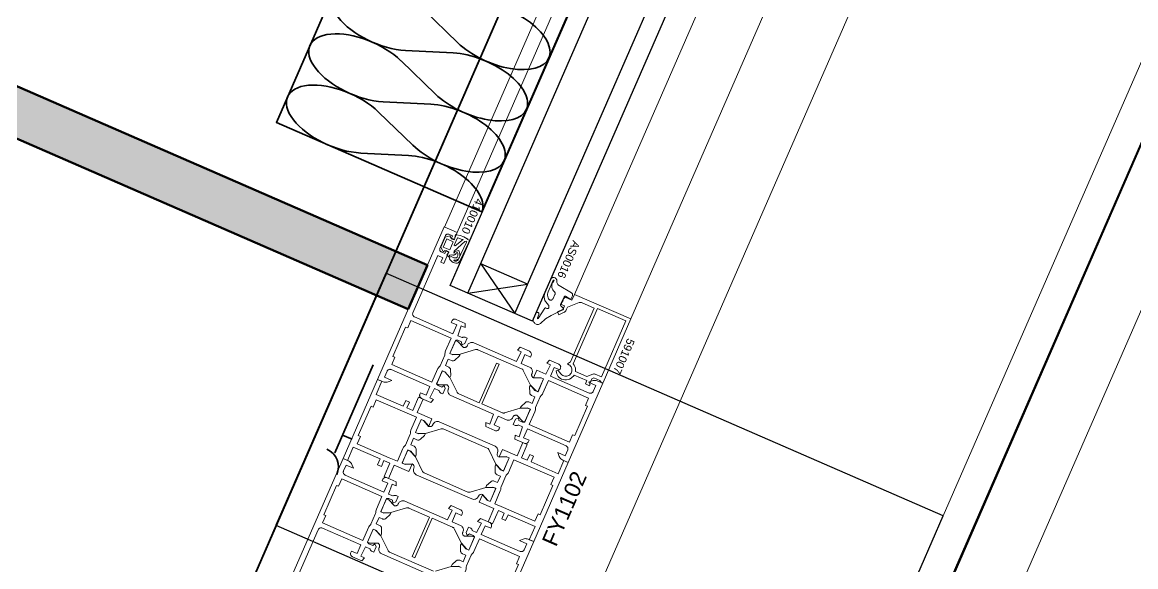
# Model space of a CAD drawing. Header units: millimetres. Extents: x -37281 to 954596, y -59787 to 956680.
# Drawn here: x 871875.7 to 872223.6, y -9989.5 to -9819.2 of the extents above; entities that cross this region are included whole.
import ezdxf

# ---------------------------------------------------------------- set-up
doc = ezdxf.new("R2010")
doc.units = ezdxf.units.MM
doc.header["$MEASUREMENT"] = 0
doc.linetypes.add('Dot & Dashed', pattern=[670.277762, 352.777767, -176.388884, 0, -141.111112])
for name, color, linetype, lineweight in [('0_Pen_No__2', 8, 'Continuous', 15), ('0_Pen_No__5', 7, 'Continuous', 25), ('0_Pen_No__7', 7, 'Continuous', 35), ('0_Pen_No__9', 7, 'Continuous', 13), ('New_A-20-M_Roof_Pen_No__93', 8, 'Continuous', 13), ('New_A-25-M_Curtain_Wall_Pen_No__90', 8, 'Continuous', 20), ('New_A-25-M_Wall_Ext_Pen_No__87', 8, 'Continuous', 20), ('New_ArchiCAD Windows_Pen_No__3', 7, 'Continuous', 18)]:
    doc.layers.add(name, color=color, linetype=linetype, lineweight=lineweight)
for name, color, linetype, lineweight, true_color in [('0_Pen_No__40', 7, 'Continuous', 35, 0x2a2a2a), ('0_Pen_No__54', 7, 'Continuous', 35, 0x444444), ('A-25-M_Wall_Int_Pen_No__107', 7, 'Continuous', 15, 0xa6a6a6), ('A-25-M_Wall_Int_Pen_No__27', 7, 'Continuous', 50, 0x2a2a2a), ('New_A-25-M_Curtain_Wall_Pen_No__69', 7, 'Continuous', 20, 0x606060), ('New_ArchiCAD Windows_Pen_No__23', 7, 'Continuous', 30, 0x2a2a2a)]:
    doc.layers.add(name, color=color, linetype=linetype, lineweight=lineweight, true_color=true_color)
for name, color, linetype in [('A-25-M_Wall_Int', 7, 'Continuous'), ('New_A-20-M_Roof', 7, 'Continuous'), ('New_A-25-M_Curtain_Wall', 7, 'Continuous'), ('New_A-25-M_Wall_Ext', 7, 'Continuous'), ('New_ArchiCAD Windows', 7, 'Continuous')]:
    doc.layers.add(name, color=color, linetype=linetype)
doc.styles.add('GENERATED_STYLE_3', font='')
doc.styles.get('GENERATED_STYLE_3').set_extended_font_data('Arial')

# ---------------------------------------------------------------- blocks, each defined once
blk = doc.blocks.new('Wall_243_2', base_point=(874395.1, -4631.3))
at = {"layer": 'New_A-25-M_Wall_Ext_Pen_No__87', "linetype": 'Continuous', "flags": 128}
for points in [[(874303.43, -4591.33), (866444.97, -22613.27)], [(866536.64, -22653.24), (874395.1, -4631.3)]]:
    blk.add_lwpolyline(points, dxfattribs=at)
blk = doc.blocks.new('Wall_245_2', base_point=(874285.09, -4632.6))
at = {"layer": 'New_A-25-M_Wall_Ext_Pen_No__87', "linetype": 'Continuous', "flags": 128}
blk.add_lwpolyline([(869174.27, -16353.33), (874285.09, -4632.6)], dxfattribs=at)
blk = doc.blocks.new('Triple Window 19_2')
at = {"layer": 'New_ArchiCAD Windows_Pen_No__23', "linetype": 'Continuous'}
for p, q in [((-268, -190), (-268, 0)), ((-268, 0), (-225, 0)), ((-225, 0), (-182, 0)), ((-182, 0), (-182, -190)), ((-225, -190), (-268, -190))]:
    blk.add_line(p, q, dxfattribs=at)
at = {"layer": 'New_ArchiCAD Windows_Pen_No__3', "linetype": 'Continuous'}
for p, q in [((-1125, 0), (-268, 0)), ((-182, 0), (662.5, 0)), ((-268, -190), (-1125, -190)), ((-1175, -200), (1175, -200))]:
    blk.add_line(p, q, dxfattribs=at)
blk = doc.blocks.new('Wall_353_2', base_point=(874468.42, -4712.54))
at = {"layer": 'New_ArchiCAD Windows', "color": 251, "linetype": 'Continuous', "lineweight": 20, "true_color": 0x606060, "xscale": -1, "zscale": 1000, "rotation": 66.44041158399281}
blk.add_blockref('Triple Window 19_2', (871882.15, -10143.29), dxfattribs=at)
blk = doc.blocks.new('Wall_448_2', base_point=(871823.37, -9833.53))
at = {"layer": 'A-25-M_Wall_Int_Pen_No__107', "linetype": 'Continuous'}
blk.add_hatch(color=256, dxfattribs=at).paths.add_polyline_path([(871823.37, -9833.53), (871996.27, -9908.93), (872002.27, -9895.18), (871829.37, -9819.78)])
at = {"layer": 'A-25-M_Wall_Int_Pen_No__27', "linetype": 'Continuous', "flags": 128}
for points in [[(871829.37, -9819.78), (871823.37, -9833.53)], [(872002.27, -9895.18), (871829.37, -9819.78)], [(871823.37, -9833.53), (871996.27, -9908.93)], [(871996.27, -9908.93), (872002.27, -9895.18)]]:
    blk.add_lwpolyline(points, dxfattribs=at)
blk = doc.blocks.new('Morph_2_2', base_point=(864302.5, 0))
at = {"layer": 'New_A-20-M_Roof_Pen_No__93', "linetype": 'Continuous', "flags": 128}
blk.add_lwpolyline([(866367.03, -22792.01), (874315.32, -4564.06)], dxfattribs=at)
blk = doc.blocks.new('Beam_8_2', base_point=(874303.43, -4591.33))
at = {"layer": 'New_A-25-M_Curtain_Wall_Pen_No__69', "linetype": 'Dot & Dashed'}
blk.add_line((874303.43, -4591.33), (866444.97, -22613.27), dxfattribs=at)
at = {"layer": 'New_A-25-M_Curtain_Wall_Pen_No__90', "linetype": 'Continuous'}
for p, q in [((874303.43, -4591.33), (866444.97, -22613.27)), ((874505.7, -4679.52), (866647.24, -22701.46))]:
    blk.add_line(p, q, dxfattribs=at)

msp = doc.modelspace()

# ---------------------------------------------------------------- linework, layer by layer
at = {"layer": '0_Pen_No__2', "linetype": 'Continuous', "flags": 128}
for points in [[(872010.27, -9916.6), (871998.26, -9911.37), (871998.13, -9911.29), (871998, -9911.2), (871997.89, -9911.09), (871997.8, -9910.96), (871997.73, -9910.82), (871997.69, -9910.67), (871997.67, -9910.51), (871997.67, -9910.35), (871997.7, -9910.2), (871997.75, -9910.05), (872005.54, -9892.18), (872007.1, -9892.86), (872006.5, -9894.23), (872007.42, -9894.63), (872009.02, -9890.96), (872008.1, -9890.56), (872007.7, -9891.48), (872006.6, -9891), (872006.49, -9890.94), (872006.39, -9890.87), (872006.3, -9890.78), (872006.23, -9890.67), (872006.17, -9890.56), (872006.14, -9890.44), (872006.12, -9890.32), (872006.12, -9890.19), (872006.15, -9890.07), (872006.19, -9889.95), (872007.94, -9885.91), (872008, -9885.8), (872008.08, -9885.7), (872008.17, -9885.62), (872008.27, -9885.54), (872008.39, -9885.49), (872008.51, -9885.45), (872008.63, -9885.44), (872008.76, -9885.44), (872008.88, -9885.46), (872009, -9885.5), (872010.1, -9885.98), (872009.7, -9886.9), (872010.61, -9887.3), (872011.61, -9885), (872007.49, -9883.21), (871986.7, -9930.87), (871988.44, -9931.63), (871988.74, -9931.73), (871989.05, -9931.79), (871989.36, -9931.79), (871989.67, -9931.75), (871989.97, -9931.66), (871991.18, -9931.19), (871988.86, -9930.18), (871989.66, -9928.34), (871989.74, -9928.2), (871989.83, -9928.08), (871989.94, -9927.97), (871990.07, -9927.88), (871990.21, -9927.81), (871990.36, -9927.77), (871990.52, -9927.74), (871990.68, -9927.75), (871990.83, -9927.77), (871990.98, -9927.83), (872003.08, -9933.1), (872001.88, -9935.85), (872000.14, -9935.09), (871999.94, -9935.55), (871999.89, -9935.7), (871999.86, -9935.85), (871999.86, -9936.01), (871999.88, -9936.17), (871999.92, -9936.32), (871999.99, -9936.46), (872000.08, -9936.59), (872000.19, -9936.7), (872000.32, -9936.79), (872000.45, -9936.87), (872003.34, -9938.13), (872004.22, -9937.2), (872003.02, -9936.68), (872004.54, -9933.74), (872005.9, -9934.33), (872005.94, -9934.44), (872005.98, -9934.59), (872006.05, -9934.73), (872006.14, -9934.86), (872006.25, -9934.98), (872006.37, -9935.07), (872006.51, -9935.15), (872007.09, -9935.4), (872007.83, -9933.7), (872007.47, -9932.78), (872006.78, -9933.3), (872005.61, -9932.79), (872005.16, -9932.32), (872006.96, -9928.2), (872007.88, -9928.6), (872009.31, -9930.31), (872009.57, -9929.72), (872009.55, -9927.94), (872009.53, -9927.78), (872009.49, -9927.62), (872009.42, -9927.47), (872009.33, -9927.34), (872009.22, -9927.22), (872009.09, -9927.12), (872008.95, -9927.04), (872007.89, -9926.58), (872008.77, -9924.56), (872009.82, -9925.03), (872009.98, -9925.08), (872010.14, -9925.11), (872010.3, -9925.11), (872010.46, -9925.08), (872010.62, -9925.03), (872010.76, -9924.95), (872010.89, -9924.85), (872012.21, -9923.67), (872012.47, -9923.07), (872010.24, -9923.19), (872009.32, -9922.79), (872011.12, -9918.66), (872011.77, -9918.67), (872012.93, -9919.18), (872013.03, -9920.04), (872013.95, -9919.68), (872014.69, -9917.98), (872014.11, -9917.73), (872013.96, -9917.68), (872013.8, -9917.65), (872013.65, -9917.65), (872013.49, -9917.67), (872013.34, -9917.72), (872013.2, -9917.79), (872013.1, -9917.84), (872011.74, -9917.24), (872012.86, -9914.13), (872014.05, -9914.65), (872014.13, -9913.38), (872011.25, -9912.12), (872011.1, -9912.07), (872010.94, -9912.04), (872010.79, -9912.04), (872010.63, -9912.06), (872010.48, -9912.1), (872010.34, -9912.17), (872010.21, -9912.26), (872010.1, -9912.37), (872010, -9912.5), (872009.93, -9912.63), (872009.73, -9913.09), (872011.47, -9913.85)], [(872055.38, -9908.72), (872064.28, -9912.59), (872056.64, -9930.1), (872054.73, -9929.27), (872054.58, -9929.22), (872054.43, -9929.19), (872054.27, -9929.19), (872054.12, -9929.21), (872053.97, -9929.26), (872052.12, -9929.98), (872048.53, -9928.42), (872048.57, -9927.9), (872048.51, -9927.38), (872048.38, -9926.88), (872048.15, -9926.41), (872047.86, -9925.98)], [(872009.67, -9917.98), (872007.93, -9921.96), (872007.83, -9922.25), (872007.78, -9922.55), (872007.76, -9922.86), (872007.76, -9923.01), (872007.73, -9923.15), (872007.68, -9923.29), (872006.22, -9926.65), (872006.15, -9926.78), (872006.06, -9926.9), (872005.96, -9927.01), (872005.74, -9927.22), (872005.56, -9927.47), (872005.42, -9927.74), (872003.68, -9931.73), (871991.12, -9926.25), (871992.12, -9923.96), (871991.48, -9923.68), (871995.47, -9914.51), (871996.12, -9914.79), (871997.12, -9912.5)], [(872030.4, -9921.78), (872031.59, -9922.3), (872030.07, -9925.24), (872016.78, -9919.44), (872016.56, -9919.36), (872016.33, -9919.32), (872016.09, -9919.32), (872015.86, -9919.35), (872015.63, -9919.42), (872015.42, -9919.52), (872015.23, -9919.66), (872015.06, -9919.82), (872014.92, -9920.01), (872014.81, -9920.22), (872014.77, -9920.31), (872014.69, -9920.45), (872014.6, -9920.57), (872014.49, -9920.68), (872014.36, -9920.77), (872014.22, -9920.84), (872014.07, -9920.88), (872013.91, -9920.91), (872013.75, -9920.9), (872013.6, -9920.88), (872013.45, -9920.82), (872011.83, -9919.03), (872011.1, -9918.71), (872009.34, -9922.74), (872010.07, -9923.06), (872012.48, -9923.04), (872017.36, -9921.59), (872017.5, -9921.56), (872017.64, -9921.55), (872017.78, -9921.55), (872017.92, -9921.58), (872018.05, -9921.63), (872031.73, -9927.6), (872031.86, -9927.66), (872031.97, -9927.74), (872032.07, -9927.84), (872032.16, -9927.95), (872032.23, -9928.07), (872034.48, -9932.64), (872036.11, -9934.41), (872036.84, -9934.73), (872038.6, -9930.7), (872037.87, -9930.38), (872035.45, -9930.42), (872035.31, -9930.34), (872035.19, -9930.25), (872035.08, -9930.14), (872034.99, -9930.01), (872034.92, -9929.87), (872034.87, -9929.72), (872034.85, -9929.56), (872034.85, -9929.4), (872034.88, -9929.25), (872034.93, -9929.1), (872034.97, -9929.01), (872035.05, -9928.79), (872035.09, -9928.56), (872035.09, -9928.32), (872035.06, -9928.09), (872034.99, -9927.86), (872034.89, -9927.65), (872034.76, -9927.46), (872034.59, -9927.29), (872034.4, -9927.15), (872034.2, -9927.03), (872031.54, -9925.88), (872032.74, -9923.13), (872034.48, -9923.89), (872034.68, -9923.43), (872034.73, -9923.28), (872034.76, -9923.12), (872034.76, -9922.97), (872034.74, -9922.81), (872034.69, -9922.66), (872034.62, -9922.52), (872034.54, -9922.39), (872034.43, -9922.28), (872034.3, -9922.18), (872034.16, -9922.11), (872031.28, -9920.85)], [(872020.59, -9944.34), (872020.51, -9945.61), (872023.4, -9946.87), (872023.55, -9946.92), (872023.7, -9946.95), (872023.86, -9946.95), (872024.01, -9946.93), (872024.16, -9946.89), (872024.3, -9946.82), (872024.43, -9946.73), (872024.55, -9946.62), (872024.64, -9946.49), (872024.71, -9946.35), (872024.91, -9945.9), (872023.17, -9945.14), (872024.37, -9942.39), (872027, -9943.53), (872027.22, -9943.61), (872027.46, -9943.65), (872027.69, -9943.66), (872027.93, -9943.62), (872028.15, -9943.56), (872028.36, -9943.45), (872028.55, -9943.32), (872028.72, -9943.15), (872028.87, -9942.97), (872028.98, -9942.76), (872029.02, -9942.67), (872029.09, -9942.53), (872029.19, -9942.4), (872029.3, -9942.29), (872029.43, -9942.2), (872029.57, -9942.14), (872029.72, -9942.09), (872029.87, -9942.07), (872030.03, -9942.07), (872030.19, -9942.1), (872030.33, -9942.15), (872031.95, -9943.95), (872032.68, -9944.27), (872034.44, -9940.23), (872033.71, -9939.91), (872031.3, -9939.93), (872026.42, -9941.39), (872026.28, -9941.42), (872026.14, -9941.43), (872026, -9941.42), (872025.87, -9941.39), (872025.74, -9941.35), (872019.31, -9938.54), (872024.7, -9926.17), (872023.88, -9925.81), (872018.48, -9938.18), (872012.05, -9935.38), (872011.93, -9935.31), (872011.81, -9935.23), (872011.71, -9935.14), (872011.63, -9935.03), (872011.56, -9934.91), (872009.3, -9930.34), (872007.68, -9928.56), (872006.94, -9928.24), (872005.18, -9932.28), (872005.92, -9932.59), (872008.33, -9932.56), (872008.47, -9932.63), (872008.6, -9932.73), (872008.71, -9932.84), (872008.8, -9932.97), (872008.86, -9933.11), (872008.91, -9933.26), (872008.93, -9933.41), (872008.93, -9933.57), (872008.9, -9933.73), (872008.85, -9933.87), (872008.81, -9933.97), (872008.73, -9934.19), (872008.69, -9934.42), (872008.69, -9934.66), (872008.72, -9934.89), (872008.79, -9935.11), (872008.89, -9935.33), (872009.03, -9935.52), (872009.19, -9935.69), (872009.38, -9935.83), (872009.59, -9935.94), (872022.91, -9941.75), (872021.79, -9944.86)], [(872040.71, -9929.87), (872052.81, -9935.15), (872052.95, -9935.2), (872053.11, -9935.23), (872053.26, -9935.23), (872053.42, -9935.21), (872053.57, -9935.16), (872053.71, -9935.09), (872053.84, -9935), (872053.95, -9934.9), (872054.05, -9934.77), (872054.12, -9934.63), (872054.92, -9932.8), (872052.61, -9931.79), (872053.81, -9931.32), (872054.11, -9931.23), (872054.42, -9931.18), (872054.74, -9931.19), (872055.04, -9931.24), (872055.34, -9931.35), (872057.08, -9932.1), (872046.29, -9956.85), (872044.55, -9956.09), (872044.27, -9955.95), (872044.02, -9955.76), (872043.8, -9955.53), (872043.62, -9955.27), (872043.49, -9954.99), (872043.01, -9953.79), (872045.33, -9954.8), (872046.13, -9952.96), (872046.18, -9952.82), (872046.21, -9952.66), (872046.21, -9952.51), (872046.19, -9952.35), (872046.14, -9952.2), (872046.07, -9952.06), (872045.98, -9951.93), (872045.87, -9951.82), (872045.75, -9951.72), (872045.61, -9951.65), (872033.51, -9946.37), (872032.31, -9949.12), (872034.05, -9949.88), (872033.85, -9950.34), (872033.78, -9950.48), (872033.68, -9950.6), (872033.57, -9950.71), (872033.44, -9950.8), (872033.3, -9950.87), (872033.15, -9950.92), (872033, -9950.94), (872032.84, -9950.94), (872032.69, -9950.91), (872032.54, -9950.86), (872029.65, -9949.6), (872029.73, -9948.32), (872030.93, -9948.85), (872032.04, -9945.73), (872030.68, -9945.14), (872030.59, -9945.19), (872030.44, -9945.26), (872030.29, -9945.3), (872030.14, -9945.33), (872029.98, -9945.32), (872029.82, -9945.3), (872029.68, -9945.25), (872029.09, -9944.99), (872029.83, -9943.3), (872030.76, -9942.93), (872030.85, -9943.79), (872032.01, -9944.3), (872032.66, -9944.31), (872034.46, -9940.19), (872033.55, -9939.79), (872031.31, -9939.9), (872031.57, -9939.31), (872032.89, -9938.12), (872033.02, -9938.02), (872033.16, -9937.95), (872033.32, -9937.9), (872033.48, -9937.87), (872033.64, -9937.87), (872033.8, -9937.9), (872033.96, -9937.95), (872035.02, -9938.41), (872035.9, -9936.39), (872034.84, -9935.93), (872034.69, -9935.86), (872034.56, -9935.76), (872034.45, -9935.64), (872034.36, -9935.5), (872034.3, -9935.35), (872034.25, -9935.19), (872034.24, -9935.03), (872034.21, -9933.26), (872034.47, -9932.66), (872035.9, -9934.38), (872036.82, -9934.78), (872038.6, -9930.7), (872037.87, -9930.38), (872035.45, -9930.42), (872036.49, -9928.03), (872039.24, -9929.23), (872040.76, -9926.3), (872039.56, -9925.77), (872040.44, -9924.85), (872043.33, -9926.11), (872043.47, -9926.18), (872043.59, -9926.28), (872043.7, -9926.39), (872043.79, -9926.52), (872043.86, -9926.66), (872043.91, -9926.81), (872043.93, -9926.96), (872043.92, -9927.12), (872043.9, -9927.28), (872043.85, -9927.42), (872043.65, -9927.88), (872041.9, -9927.12)], [(872040.11, -9931.25), (872038.37, -9935.24), (872038.22, -9935.51), (872038.04, -9935.75), (872037.83, -9935.97), (872037.72, -9936.07), (872037.63, -9936.19), (872037.56, -9936.32), (872036.1, -9939.68), (872036.05, -9939.82), (872036.02, -9939.97), (872036.02, -9940.12), (872036.01, -9940.42), (872035.95, -9940.72), (872035.85, -9941.01), (872034.11, -9945), (872046.67, -9950.47), (872047.67, -9948.18), (872048.31, -9948.46), (872052.31, -9939.3), (872051.66, -9939.02), (872052.66, -9936.72)], [(871982.09, -9981.23), (871983.83, -9977.24), (871983.97, -9976.97), (871984.16, -9976.72), (871984.37, -9976.51), (871984.48, -9976.4), (871984.57, -9976.28), (871984.63, -9976.15), (871986.1, -9972.79), (871986.15, -9972.65), (871986.18, -9972.51), (871986.18, -9972.36), (871986.19, -9972.05), (871986.25, -9971.75), (871986.35, -9971.46), (871988.09, -9967.48), (871975.53, -9962), (871974.53, -9964.29), (871973.89, -9964.01), (871969.89, -9973.18), (871970.53, -9973.46), (871969.54, -9975.75)], [(872008.84, -9971.29), (872009.72, -9970.36), (872012.61, -9971.62), (872012.74, -9971.7), (872012.87, -9971.79), (872012.98, -9971.9), (872013.07, -9972.03), (872013.14, -9972.17), (872013.18, -9972.32), (872013.2, -9972.48), (872013.2, -9972.63), (872013.17, -9972.79), (872013.12, -9972.94), (872012.92, -9973.4), (872011.18, -9972.64), (872009.98, -9975.39), (872012.61, -9976.53), (872012.82, -9976.64), (872013.01, -9976.79), (872013.17, -9976.96), (872013.31, -9977.15), (872013.41, -9977.36), (872013.48, -9977.59), (872013.51, -9977.82), (872013.51, -9978.05), (872013.47, -9978.29), (872013.39, -9978.51), (872013.35, -9978.6), (872013.3, -9978.75), (872013.27, -9978.9), (872013.27, -9979.06), (872013.29, -9979.21), (872013.33, -9979.37), (872013.4, -9979.51), (872013.49, -9979.63), (872013.6, -9979.75), (872013.73, -9979.84), (872013.87, -9979.92), (872016.28, -9979.88), (872017.02, -9980.2), (872015.26, -9984.23), (872014.52, -9983.91), (872012.9, -9982.13), (872010.64, -9977.57), (872010.57, -9977.45), (872010.49, -9977.34), (872010.39, -9977.24), (872010.27, -9977.16), (872010.15, -9977.1), (872003.72, -9974.29), (871998.32, -9986.67), (871997.5, -9986.31), (872002.89, -9973.93), (871996.46, -9971.13), (871996.33, -9971.08), (871996.19, -9971.05), (871996.06, -9971.04), (871995.92, -9971.06), (871995.78, -9971.09), (871990.9, -9972.54), (871988.49, -9972.56), (871987.76, -9972.24), (871989.52, -9968.21), (871990.25, -9968.53), (871991.87, -9970.32), (871992.01, -9970.37), (871992.17, -9970.4), (871992.33, -9970.4), (871992.48, -9970.38), (871992.63, -9970.34), (871992.77, -9970.27), (871992.9, -9970.18), (871993.01, -9970.07), (871993.11, -9969.94), (871993.18, -9969.81), (871993.22, -9969.71), (871993.33, -9969.51), (871993.47, -9969.32), (871993.64, -9969.16), (871993.84, -9969.02), (871994.05, -9968.92), (871994.27, -9968.85), (871994.51, -9968.82), (871994.74, -9968.82), (871994.97, -9968.86), (871995.2, -9968.94), (872008.52, -9974.75), (872010.04, -9971.81)], [(872012.53, -9994.5), (872014.26, -9990.51), (872014.37, -9990.22), (872014.42, -9989.92), (872014.43, -9989.62), (872014.44, -9989.47), (872014.47, -9989.32), (872014.52, -9989.18), (872015.98, -9985.82), (872016.05, -9985.69), (872016.14, -9985.57), (872016.24, -9985.47), (872016.46, -9985.25), (872016.64, -9985), (872016.78, -9984.73), (872018.52, -9980.75), (872031.08, -9986.22), (872030.08, -9988.51), (872030.72, -9988.79), (872026.73, -9997.96), (872026.08, -9997.68), (872025.08, -9999.97)]]:
    msp.add_lwpolyline(points, close=True, dxfattribs=at)
for points in [[(872043.07, -9928.03), (872042.54, -9928.24), (872042.6, -9928.7), (872042.72, -9929.14), (872042.92, -9929.56), (872043.17, -9929.94), (872043.48, -9930.28), (872043.83, -9930.57), (872044.23, -9930.8), (872044.71, -9930.96), (872045.22, -9931.05), (872045.73, -9931.05), (872046.23, -9930.96), (872046.71, -9930.8), (872047.16, -9930.55), (872047.56, -9930.24), (872047.91, -9929.87), (872048.15, -9929.56), (872052.09, -9931.28), (872051.65, -9932.29), (872052.93, -9932.85), (872053.09, -9932.48), (872052.91, -9932.4), (872053.67, -9930.66), (872054.33, -9930.4), (872056.12, -9931.18), (872056.67, -9931.92), (872057.18, -9931.86), (872065.86, -9911.97), (872048.26, -9904.3), (872047.46, -9906.13), (872045.35, -9905.21), (872044.66, -9905.78), (872044.68, -9905.94), (872044.68, -9906.11), (872044.65, -9906.27), (872044.59, -9906.42), (872044.51, -9906.56), (872044.41, -9906.69), (872044.29, -9906.8), (872044.15, -9906.88), (872044.17, -9907.43), (872045.17, -9907.86), (872044.71, -9908.92), (872042.93, -9909.81), (872043.37, -9910.7), (872044.83, -9909.98), (872045.07, -9909.83), (872045.29, -9909.66), (872045.49, -9909.46), (872045.65, -9909.23), (872045.78, -9908.98), (872046.09, -9908.26), (872049.65, -9906.87), (872049.81, -9906.82), (872049.96, -9906.8), (872050.12, -9906.8), (872050.28, -9906.83), (872050.43, -9906.88), (872054.35, -9908.59)], [(872054.35, -9908.59), (872047.04, -9925.36), (872046.1, -9926.06), (872046.48, -9926.29), (872046.75, -9926.49), (872046.98, -9926.73), (872047.17, -9927), (872047.31, -9927.3), (872047.39, -9927.63), (872047.42, -9927.96), (872047.39, -9928.29), (872047.3, -9928.61), (872047.17, -9928.92), (872046.98, -9929.19), (872046.74, -9929.43), (872046.48, -9929.63), (872046.18, -9929.77), (872045.86, -9929.87), (872045.53, -9929.91), (872045.19, -9929.89), (872044.87, -9929.81), (872044.56, -9929.68), (872044.28, -9929.5), (872044.03, -9929.28), (872043.83, -9929.01), (872043.67, -9928.72), (872043.07, -9928.03)], [(872025.48, -9972.33), (872026.3, -9972.68), (872025.5, -9974.52), (872026.69, -9975.04), (872027.49, -9973.2), (872035.92, -9976.88), (872034.12, -9981), (872035.49, -9981.6), (872046.29, -9956.85), (872044.91, -9956.25), (872043.11, -9960.38), (872034.68, -9956.7), (872035.48, -9954.87), (872034.29, -9954.35), (872033.49, -9956.18), (872031.65, -9955.38), (872033.45, -9951.26), (872032.08, -9950.66), (872030.28, -9954.78), (872025.7, -9952.78), (872024.68, -9955.12), (872026.91, -9955)], [(871955.13, -10003.29), (871975.91, -9955.62), (871977.65, -9956.38), (871977.93, -9956.53), (871978.18, -9956.72), (871978.4, -9956.94), (871978.58, -9957.2), (871978.71, -9957.48), (871979.19, -9958.68), (871976.87, -9957.68), (871976.07, -9959.51), (871976.02, -9959.66), (871975.99, -9959.81), (871975.99, -9959.97), (871976.01, -9960.12), (871976.06, -9960.27), (871976.13, -9960.42), (871976.22, -9960.54), (871976.33, -9960.66), (871976.45, -9960.75), (871976.59, -9960.83), (871988.69, -9966.1), (871989.89, -9963.35), (871988.15, -9962.59), (871988.35, -9962.13), (871988.42, -9962), (871988.51, -9961.87), (871988.63, -9961.76), (871988.76, -9961.67), (871988.9, -9961.6), (871989.05, -9961.56), (871989.2, -9961.54), (871989.36, -9961.54), (871989.51, -9961.57), (871989.66, -9961.62), (871992.55, -9962.88), (871992.47, -9964.15), (871991.27, -9963.63), (871990.16, -9966.74), (871991.52, -9967.33), (871991.61, -9967.29), (871991.75, -9967.22), (871991.91, -9967.17), (871992.06, -9967.15), (871992.22, -9967.15), (871992.37, -9967.18), (871992.52, -9967.23), (871993.11, -9967.48), (871992.37, -9969.18), (871991.44, -9969.54), (871991.35, -9968.68), (871990.19, -9968.17), (871989.54, -9968.16), (871987.74, -9972.29), (871988.65, -9972.69), (871990.89, -9972.57), (871990.63, -9973.16), (871989.31, -9974.35), (871989.18, -9974.45), (871989.04, -9974.53), (871988.88, -9974.58), (871988.72, -9974.6), (871988.56, -9974.6), (871988.4, -9974.58), (871988.24, -9974.52), (871987.18, -9974.06), (871986.3, -9976.08), (871987.36, -9976.54), (871987.51, -9976.62), (871987.63, -9976.72), (871987.75, -9976.84), (871987.84, -9976.97), (871987.9, -9977.12), (871987.95, -9977.28), (871987.96, -9977.44), (871987.99, -9979.21), (871987.73, -9979.81), (871986.3, -9978.09), (871985.38, -9977.69), (871983.58, -9981.82), (871984.03, -9982.29), (871985.19, -9982.8), (871985.89, -9982.28), (871986.25, -9983.2), (871985.51, -9984.9), (871984.93, -9984.64), (871984.79, -9984.57), (871984.66, -9984.47), (871984.56, -9984.36), (871984.47, -9984.23), (871984.4, -9984.09), (871984.35, -9983.94), (871984.32, -9983.83), (871982.96, -9983.24), (871981.44, -9986.18), (871982.64, -9986.7), (871981.76, -9987.62), (871978.87, -9986.37), (871978.73, -9986.29), (871978.61, -9986.2), (871978.5, -9986.08), (871978.41, -9985.96), (871978.34, -9985.82), (871978.29, -9985.66), (871978.27, -9985.51), (871978.27, -9985.35), (871978.3, -9985.2), (871978.35, -9985.05), (871978.55, -9984.59), (871980.3, -9985.35), (871981.49, -9982.6), (871969.49, -9977.36), (871969.34, -9977.31), (871969.18, -9977.29), (871969.03, -9977.28), (871968.87, -9977.31), (871968.72, -9977.35), (871968.58, -9977.42), (871968.45, -9977.51), (871968.34, -9977.62), (871968.24, -9977.74), (871968.17, -9977.88), (871960.38, -9995.76)], [(872024.7, -10006.35), (872035.49, -9981.6), (872033.76, -9980.84), (872033.46, -9980.74), (872033.15, -9980.69), (872032.84, -9980.68), (872032.53, -9980.72), (872032.23, -9980.82), (872031.02, -9981.29), (872033.34, -9982.3), (872032.54, -9984.13), (872032.46, -9984.27), (872032.37, -9984.39), (872032.26, -9984.5), (872032.13, -9984.59), (872031.99, -9984.66), (872031.84, -9984.71), (872031.68, -9984.73), (872031.52, -9984.73), (872031.37, -9984.7), (872031.22, -9984.65), (872019.12, -9979.37), (872020.32, -9976.62), (872022.06, -9977.38), (872022.26, -9976.92), (872022.31, -9976.77), (872022.34, -9976.62), (872022.34, -9976.46), (872022.32, -9976.31), (872022.28, -9976.16), (872022.21, -9976.02), (872022.12, -9975.89), (872022.01, -9975.77), (872021.88, -9975.68), (872021.75, -9975.61), (872018.86, -9974.35), (872017.98, -9975.27), (872019.18, -9975.8), (872017.65, -9978.73), (872016.29, -9978.14), (872016.26, -9978.03), (872016.22, -9977.88), (872016.15, -9977.74), (872016.06, -9977.61), (872015.95, -9977.5), (872015.83, -9977.4), (872015.69, -9977.33), (872015.1, -9977.07), (872014.37, -9978.77), (872014.73, -9979.69), (872015.42, -9979.18), (872016.59, -9979.68), (872017.04, -9980.15), (872015.24, -9984.28), (872014.32, -9983.88), (872012.89, -9982.16), (872012.63, -9982.76), (872012.65, -9984.53), (872012.67, -9984.69), (872012.71, -9984.85), (872012.78, -9985), (872012.87, -9985.14), (872012.98, -9985.25), (872013.11, -9985.35), (872013.25, -9985.43), (872014.31, -9985.89), (872013.43, -9987.91), (872012.37, -9987.45), (872012.22, -9987.4), (872012.06, -9987.37), (872011.9, -9987.37), (872011.73, -9987.39), (872011.58, -9987.45), (872011.44, -9987.52), (872011.31, -9987.62), (872009.99, -9988.81), (872009.73, -9989.4), (872011.96, -9989.29), (872012.88, -9989.69)], [(872001.29, -9991.23), (871988, -9985.44), (871987.79, -9985.33), (871987.61, -9985.19), (871987.44, -9985.02), (871987.31, -9984.82), (871987.21, -9984.61), (871987.14, -9984.39), (871987.1, -9984.15), (871987.11, -9983.92), (871987.15, -9983.69), (871987.23, -9983.46), (871987.27, -9983.37), (871987.32, -9983.22), (871987.35, -9983.07), (871987.35, -9982.91), (871987.33, -9982.76), (871987.28, -9982.61), (871987.21, -9982.47), (871987.12, -9982.34), (871987.01, -9982.22), (871986.89, -9982.13), (871986.75, -9982.06), (871984.33, -9982.09), (871983.6, -9981.77), (871985.36, -9977.74), (871986.09, -9978.06), (871987.72, -9979.84), (871989.97, -9984.41), (871990.04, -9984.53), (871990.13, -9984.64), (871990.23, -9984.73), (871990.34, -9984.81), (871990.47, -9984.88), (872004.15, -9990.84)], [(872004.84, -9990.89), (872009.72, -9989.43), (872012.12, -9989.41), (872012.86, -9989.73)]]:
    msp.add_lwpolyline(points, dxfattribs=at)
for points in [[(871989.78, -9956.76), (871988.71, -9956.29), (871987.91, -9958.12), (871986.72, -9957.6), (871987.52, -9955.77), (871979.09, -9952.1), (871977.29, -9956.22), (871975.91, -9955.62), (871986.7, -9930.87), (871988.08, -9931.47), (871986.28, -9935.6), (871994.71, -9939.27), (871995.51, -9937.44), (871996.7, -9937.96), (871995.9, -9939.79), (871997.74, -9940.59), (871999.54, -9936.47), (872000.91, -9937.07), (871999.11, -9941.19), (872003.7, -9943.19), (872002.68, -9945.53), (872001.24, -9943.81), (872000.33, -9943.41), (871998.53, -9947.54), (871999.45, -9947.94), (872001.68, -9947.82), (872001.42, -9948.42), (872000.1, -9949.6, -0.294108), (871999.03, -9949.78), (871997.97, -9949.31), (871997.09, -9951.33), (871998.15, -9951.79, -0.294108), (871998.75, -9952.69), (871998.78, -9954.47), (871998.52, -9955.06), (871997.09, -9953.35), (871996.17, -9952.95), (871994.37, -9957.07), (871995.29, -9957.47), (871997.52, -9957.35), (871996.5, -9959.69), (871991.92, -9957.69), (871990.12, -9961.82), (871988.75, -9961.22), (871990.54, -9957.09)], [(871990.34, -9955.37), (871992.89, -9956.48), (871994.62, -9952.49, -0.112281), (871995.16, -9951.76, 0.112281), (871995.43, -9951.4), (871996.89, -9948.04, 0.112281), (871996.97, -9947.61, -0.112281), (871997.14, -9946.71), (871998.88, -9942.73), (871986.32, -9937.25), (871985.32, -9939.54), (871984.68, -9939.26), (871980.69, -9948.43), (871981.33, -9948.71), (871980.33, -9951)], [(872024.14, -9953.85, 0.414214), (872024.66, -9955.17), (872027.07, -9955.13), (872027.81, -9955.45), (872026.05, -9959.48), (872025.32, -9959.16), (872023.69, -9957.39), (872021.44, -9952.82, 0.176327), (872020.94, -9952.35), (872007.25, -9946.38, 0.176327), (872006.57, -9946.34), (872001.69, -9947.79), (871999.28, -9947.81), (871998.55, -9947.49), (872000.31, -9943.46), (872001.04, -9943.78), (872002.66, -9945.57, 0.414214), (872003.97, -9945.06), (872004.01, -9944.97, -0.414214), (872005.99, -9944.19), (872023.41, -9951.78, -0.414214), (872024.18, -9953.76)], [(872018.23, -9967.42, -0.414214), (872019.54, -9966.9), (872021.16, -9968.7), (872021.89, -9969.02), (872023.65, -9964.98), (872022.92, -9964.66), (872020.51, -9964.68), (872015.63, -9966.14, -0.176327), (872014.94, -9966.1), (872001.26, -9960.13, -0.176327), (872000.76, -9959.66), (871998.51, -9955.09), (871996.88, -9953.31), (871996.15, -9952.99), (871994.39, -9957.02), (871995.13, -9957.34), (871997.54, -9957.31, -0.414214), (871998.06, -9958.62), (871998.02, -9958.71, 0.414214), (871998.79, -9960.69), (872016.21, -9968.28, 0.414214), (872018.19, -9967.51)], [(872026.04, -9970.93), (872023.32, -9969.75), (872025.06, -9965.76, 0.112281), (872025.23, -9964.87, -0.112281), (872025.31, -9964.43), (872026.77, -9961.07, -0.112281), (872027.04, -9960.72, 0.112281), (872027.58, -9959.98), (872029.31, -9956), (872041.87, -9961.47), (872040.87, -9963.76), (872041.51, -9964.04), (872037.52, -9973.21), (872036.88, -9972.93), (872035.88, -9975.22)]]:
    msp.add_lwpolyline(points, format="xyb", close=True, dxfattribs=at)
msp.add_lwpolyline([(872026.91, -9955), (872027.83, -9955.4), (872026.03, -9959.53), (872025.11, -9959.13), (872023.68, -9957.41), (872023.42, -9958.01), (872023.45, -9959.78, 0.294108), (872024.05, -9960.68), (872025.11, -9961.14), (872024.23, -9963.16), (872023.17, -9962.7, 0.294108), (872022.1, -9962.87), (872020.78, -9964.06), (872020.52, -9964.65), (872022.75, -9964.54), (872023.67, -9964.94), (872021.87, -9969.06), (872020.95, -9968.66), (872019.52, -9966.95), (872018.5, -9969.28), (872023.09, -9971.28), (872021.29, -9975.41), (872022.66, -9976.01), (872024.46, -9971.88), (872025.48, -9972.33)], format="xyb", dxfattribs=at)
at = {"layer": '0_Pen_No__40', "linetype": 'Continuous'}
for p, q in [((874037.86, -5700.74), (866899.19, -22071.98)), ((871973.35, -9953.81), (871985.35, -9926.31)), ((871978.75, -9949.61), (871975.75, -9948.31))]:
    msp.add_line(p, q, dxfattribs=at)
msp.add_arc((871968.45, -9958.22), 6, 336.4404, 66.4404, dxfattribs=at)
at = {"layer": '0_Pen_No__5', "linetype": 'Continuous'}
for p, q in [((872009.44, -9901.51), (872094.43, -9706.58)), ((872014.94, -9903.91), (872099.93, -9708.98)), ((872029.6, -9910.3), (872114.6, -9715.38)), ((872035.1, -9912.7), (872120.1, -9717.78)), ((872033.6, -9901.14), (872018.93, -9894.74)), ((872018.93, -9894.74), (872029.6, -9910.3)), ((872035.1, -9912.7), (872009.44, -9901.51)), ((872014.94, -9903.91), (872033.6, -9901.14))]:
    msp.add_line(p, q, dxfattribs=at)
at = {"layer": '0_Pen_No__54', "linetype": 'Continuous'}
for p, q in [((872001.03, -9815.21), (872011.77, -9825.61)), ((872010.37, -9828.82), (871995.43, -9828.04)), ((871994.04, -9831.25), (872004.77, -9841.66)), ((872003.37, -9844.86), (871988.44, -9844.08)), ((871987.04, -9847.29), (871997.78, -9857.7)), ((871996.38, -9860.91), (871981.45, -9860.12))]:
    msp.add_line(p, q, dxfattribs=at)
at = {"layer": '0_Pen_No__54', "linetype": 'Continuous', "flags": 128}
msp.add_lwpolyline([(872019.24, -9878.51), (872344.44, -9132.75), (872280.27, -9104.77), (871955.08, -9850.53)], close=True, dxfattribs=at)
at = {"layer": '0_Pen_No__54', "linetype": 'Continuous'}
for centre, start_param, end_param in [((871988.61, -9817.43), 0.927295, 5.35589), ((872024.19, -9823.4), 0, 2.214297), ((871981.61, -9833.47), 0.927295, 5.35589), ((872024.19, -9823.4), 4.068888, 6.283185), ((872017.19, -9839.44), 0, 2.214297), ((871974.62, -9849.51), 0.927295, 5.35589), ((872017.19, -9839.44), 4.068888, 6.283185), ((872010.2, -9855.48), 0, 2.214297), ((872010.2, -9855.48), 4.068888, 6.283185), ((872003.2, -9871.52), 0, 2.214297)]:
    msp.add_ellipse(centre, major_axis=(16.04, -6.99), ratio=0.5, start_param=start_param, end_param=end_param, dxfattribs=at)
at = {"layer": '0_Pen_No__9', "linetype": 'Continuous'}
for p, q in [((872007.67, -9883.29), (872086.27, -9703.03)), ((872011.61, -9885), (872090.22, -9704.75)), ((872048.26, -9904.3), (872128.07, -9721.25)), ((872065.86, -9911.97), (872145.67, -9728.93))]:
    msp.add_line(p, q, dxfattribs=at)
at = {"layer": '0_Pen_No__9', "linetype": 'Continuous', "flags": 128}
for points in [[(872012.52, -9893.73), (872015.19, -9887.96), (872015.41, -9887.38), (872014.83, -9887.15), (872014.9, -9886.99), (872014.75, -9886.89), (872013.67, -9886.33), (872012.53, -9885.91), (872011.34, -9885.64), (872011.06, -9885.59), (872010.73, -9887.13), (872009.41, -9886.55), (872009.53, -9886.28), (872009.29, -9886.01), (872007.82, -9886.44), (872006.49, -9889.5), (872007.17, -9890.87), (872007.53, -9890.86), (872007.65, -9890.59), (872008.97, -9891.16), (872008.31, -9892.09), (872008.97, -9892.56), (872009.33, -9892.03), (872009.95, -9891.94), (872010.06, -9891.99), (872010.18, -9892.02), (872010.3, -9892.04), (872010.42, -9892.04), (872010.53, -9892.01), (872010.65, -9891.97), (872010.75, -9891.91), (872010.91, -9891.83), (872011.05, -9891.72), (872011.17, -9891.58), (872011.27, -9891.43), (872011.35, -9891.27), (872011.72, -9891.26), (872011.79, -9891.47), (872011.83, -9891.7), (872011.83, -9891.92), (872011.8, -9892.15), (872011.73, -9892.36), (872011.63, -9892.56), (872011.54, -9892.67), (872011.44, -9892.76), (872011.33, -9892.83), (872011.2, -9892.87), (872011.07, -9892.9), (872010.93, -9892.9), (872010.8, -9892.88), (872010.56, -9892.85), (872010.33, -9892.79), (872010.11, -9892.7), (872009.91, -9892.57), (872009.73, -9892.42), (872009.08, -9892.76), (872009.22, -9893.16), (872009.43, -9893.52), (872009.69, -9893.85), (872010.01, -9894.12), (872010.37, -9894.34), (872010.76, -9894.49), (872011.17, -9894.57), (872011.41, -9894.56), (872011.65, -9894.5), (872011.87, -9894.41), (872012.07, -9894.28), (872012.25, -9894.12), (872012.4, -9893.94)], [(872010.38, -9887.85), (872008.36, -9886.97), (872007.24, -9889.53), (872009.26, -9890.41)], [(872014.47, -9887.95), (872011.86, -9893.54), (872011.76, -9893.64), (872011.65, -9893.74), (872011.52, -9893.81), (872011.39, -9893.86), (872011.24, -9893.89), (872011.1, -9893.89), (872010.95, -9893.87), (872010.81, -9893.83), (872010.68, -9893.77), (872010.56, -9893.68), (872010.64, -9893.53), (872010.87, -9893.57), (872011.11, -9893.56), (872011.35, -9893.52), (872011.57, -9893.45), (872011.78, -9893.33), (872011.97, -9893.19), (872012.13, -9893.02), (872012.29, -9892.69), (872012.39, -9892.35), (872012.44, -9891.99), (872012.43, -9891.64), (872012.36, -9891.28), (872012.24, -9890.95), (872012.06, -9890.63), (872010.82, -9890.94), (872010.8, -9891.25), (872010.52, -9891.38), (872010.63, -9890.79), (872013.93, -9887.8), (872014.43, -9887.64), (872014.55, -9887.78)], [(872011.8, -9886.64), (872011.68, -9886.62), (872010.69, -9888.87), (872011, -9889.11), (872013.41, -9887.2), (872013.18, -9887.1)], [(872047.35, -9903.84), (872047.45, -9903.93), (872047.53, -9904.04), (872047.6, -9904.15), (872047.64, -9904.28), (872047.66, -9904.41), (872047.67, -9904.54), (872047.64, -9904.68), (872047.6, -9904.8), (872047.25, -9905.61), (872047.23, -9905.65), (872047.19, -9905.69), (872047.16, -9905.72), (872047.11, -9905.75), (872047.07, -9905.77), (872047.02, -9905.78), (872046.97, -9905.79), (872046.92, -9905.78), (872046.87, -9905.77), (872046.82, -9905.75), (872045.41, -9904.91), (872045.36, -9904.89), (872045.31, -9904.88), (872045.26, -9904.87), (872045.21, -9904.88), (872045.16, -9904.89), (872045.12, -9904.91), (872045.07, -9904.94), (872045.04, -9904.97), (872045.01, -9905.01), (872044.98, -9905.05), (872043.91, -9907.52), (872043.89, -9907.56), (872043.88, -9907.61), (872043.88, -9907.65), (872043.89, -9907.7), (872043.9, -9907.74), (872043.92, -9907.78), (872043.94, -9907.82), (872043.98, -9907.86), (872044.75, -9908.59), (872044.78, -9908.63), (872044.81, -9908.67), (872044.83, -9908.72), (872044.84, -9908.77), (872044.84, -9908.82), (872044.84, -9908.87), (872044.82, -9908.92), (872044.8, -9908.96), (872044.77, -9909), (872044.74, -9909.04), (872044.7, -9909.07), (872044.65, -9909.09), (872042.84, -9909.97), (872040.95, -9910.86), (872039.21, -9912), (872037.64, -9913.37), (872037.44, -9913.51), (872037.22, -9913.61), (872036.99, -9913.68), (872036.76, -9913.7), (872036.52, -9913.68), (872036.29, -9913.62), (872036.07, -9913.52), (872035.87, -9913.39), (872035.7, -9913.23), (872035.55, -9913.03), (872035.45, -9912.82), (872035.38, -9912.59), (872035.35, -9912.35), (872035.36, -9912.11), (872036.18, -9910.22), (872036.22, -9910.15), (872036.27, -9910.09), (872036.33, -9910.03), (872036.4, -9909.98), (872036.48, -9909.95), (872036.56, -9909.93), (872036.64, -9909.92), (872036.72, -9909.93), (872036.8, -9909.95), (872036.88, -9909.98), (872036.95, -9910.03), (872037.01, -9910.08), (872037.06, -9910.15), (872037.1, -9910.22), (872037.13, -9910.3), (872037.14, -9910.38), (872037.14, -9910.46), (872037.13, -9910.54), (872037.1, -9910.62), (872036.68, -9911.6), (872036.66, -9911.64), (872036.65, -9911.69), (872036.65, -9911.74), (872036.65, -9911.78), (872036.66, -9911.83), (872036.68, -9911.87), (872036.71, -9911.91), (872036.75, -9911.89), (872036.79, -9911.87), (872036.83, -9911.83), (872036.85, -9911.8), (872038.94, -9908.66), (872039, -9908.6), (872039.06, -9908.57), (872039.11, -9908.56), (872039.15, -9908.55), (872039.2, -9908.55), (872039.25, -9908.56), (872039.29, -9908.57), (872039.58, -9908.7), (872039.66, -9908.72), (872039.74, -9908.74), (872039.83, -9908.73), (872039.92, -9908.72), (872040, -9908.69), (872040.07, -9908.64), (872040.14, -9908.58), (872040.19, -9908.51), (872040.23, -9908.44), (872040.26, -9908.36), (872040.27, -9908.27), (872040.27, -9908.18), (872040.24, -9907.87), (872040.23, -9907.83), (872040.21, -9907.79), (872040.19, -9907.75), (872040.17, -9907.71), (872039.24, -9906.62), (872039.2, -9906.57), (872039.17, -9906.5), (872039.02, -9906.19), (872038.85, -9905.72), (872038.77, -9905.22), (872038.76, -9904.72), (872038.84, -9904.23), (872039, -9903.75), (872040.8, -9899.63), (872040.88, -9899.48), (872040.98, -9899.35), (872041.1, -9899.24), (872041.24, -9899.15), (872041.39, -9899.08), (872041.56, -9899.04), (872041.72, -9899.03), (872041.89, -9899.04), (872042.05, -9899.09), (872042.2, -9899.15), (872042.34, -9899.24), (872042.46, -9899.36), (872042.56, -9899.49), (872042.64, -9899.64), (872042.69, -9899.79), (872042.72, -9899.96), (872042.71, -9900.12), (872042.71, -9900.37), (872042.75, -9900.61), (872042.82, -9900.84), (872042.93, -9901.05), (872043.08, -9901.25), (872043.25, -9901.42), (872043.45, -9901.56)], [(872041.56, -9905.64), (872041.5, -9905.75), (872041.42, -9905.86), (872041.32, -9905.95), (872041.2, -9906.02), (872041.08, -9906.08), (872040.95, -9906.11), (872040.81, -9906.12), (872040.68, -9906.1), (872040.55, -9906.06), (872040.42, -9906.01), (872040.31, -9905.93), (872040.22, -9905.83), (872040.14, -9905.72), (872039.97, -9905.37), (872039.86, -9904.99), (872039.8, -9904.6), (872039.81, -9904.21), (872039.88, -9903.83), (872040.01, -9903.46), (872041.55, -9899.9), (872041.57, -9899.88), (872041.58, -9899.86), (872041.6, -9899.85), (872041.62, -9899.83), (872041.64, -9899.82), (872041.67, -9899.82), (872041.69, -9899.81), (872041.72, -9899.82), (872041.74, -9899.82), (872041.76, -9899.83), (872041.78, -9899.85), (872041.8, -9899.86), (872041.82, -9899.88), (872041.83, -9899.9), (872041.84, -9899.93), (872041.84, -9899.95), (872041.84, -9899.98), (872041.84, -9900), (872041.83, -9900.02), (872041.68, -9900.36), (872041.66, -9900.4), (872041.63, -9900.44), (872041.6, -9900.47), (872041.56, -9900.5), (872041.52, -9900.52), (872041.48, -9900.53), (872041.43, -9900.54), (872041.39, -9900.54), (872041.35, -9900.62), (872041.22, -9900.98), (872041.15, -9901.36), (872041.14, -9901.75), (872041.19, -9902.13), (872041.3, -9902.5), (872041.46, -9902.85), (872041.68, -9903.17), (872041.94, -9903.45), (872042.02, -9903.54), (872042.09, -9903.64), (872042.14, -9903.75), (872042.17, -9903.87), (872042.19, -9903.99), (872042.19, -9904.12), (872042.16, -9904.24), (872042.12, -9904.35)]]:
    msp.add_lwpolyline(points, close=True, dxfattribs=at)

# ---------------------------------------------------------------- block references
at = {"layer": 'A-25-M_Wall_Int', "color": 250, "lineweight": 50, "true_color": 0x2a2a2a}
msp.add_blockref('Wall_448_2', (871823.37, -9833.53), dxfattribs=at)
at = {"layer": 'New_A-20-M_Roof', "linetype": 'Continuous', "lineweight": 0}
msp.add_blockref('Morph_2_2', (864302.5, 0), dxfattribs=at)
at = {"layer": 'New_A-25-M_Curtain_Wall', "color": 8, "lineweight": 20}
msp.add_blockref('Beam_8_2', (874303.43, -4591.33), dxfattribs=at)
at = {"layer": 'New_A-25-M_Wall_Ext', "color": 250, "lineweight": 50, "true_color": 0x2a2a2a}
for name, p in [('Wall_245_2', (874285.09, -4632.6)), ('Wall_353_2', (874468.42, -4712.54)), ('Wall_243_2', (874395.1, -4631.3))]:
    msp.add_blockref(name, p, dxfattribs=at)

# ---------------------------------------------------------------- texts
at = {"layer": '0_Pen_No__2', "linetype": 'Continuous', "insert": (872042.53, -9983.53), "char_height": 5, "attachment_point": 7, "rotation": 66.4404, "style": 'GENERATED_STYLE_3'}
msp.add_mtext('\\A1;{\\fArial|b0|i0|c0|p34;FY1102}', dxfattribs=at)
at = {"layer": '0_Pen_No__7', "linetype": 'Continuous', "char_height": 2.5, "attachment_point": 7, "rotation": 246.4404, "style": 'GENERATED_STYLE_3'}
for s, insert in [('\\A1;{\\fArial|b0|i0|c0|p34;410010}', (872017.48, -9874.04)), ('\\A1;{\\fArial|b0|i0|c0|p34;AS0016}', (872047.74, -9887.19)), ('\\A1;{\\fArial|b0|i0|c0|p34;591007}', (872064.83, -9917.81))]:
    msp.add_mtext(s, dxfattribs=dict(at, insert=insert))

doc.saveas('drawing.dxf')
